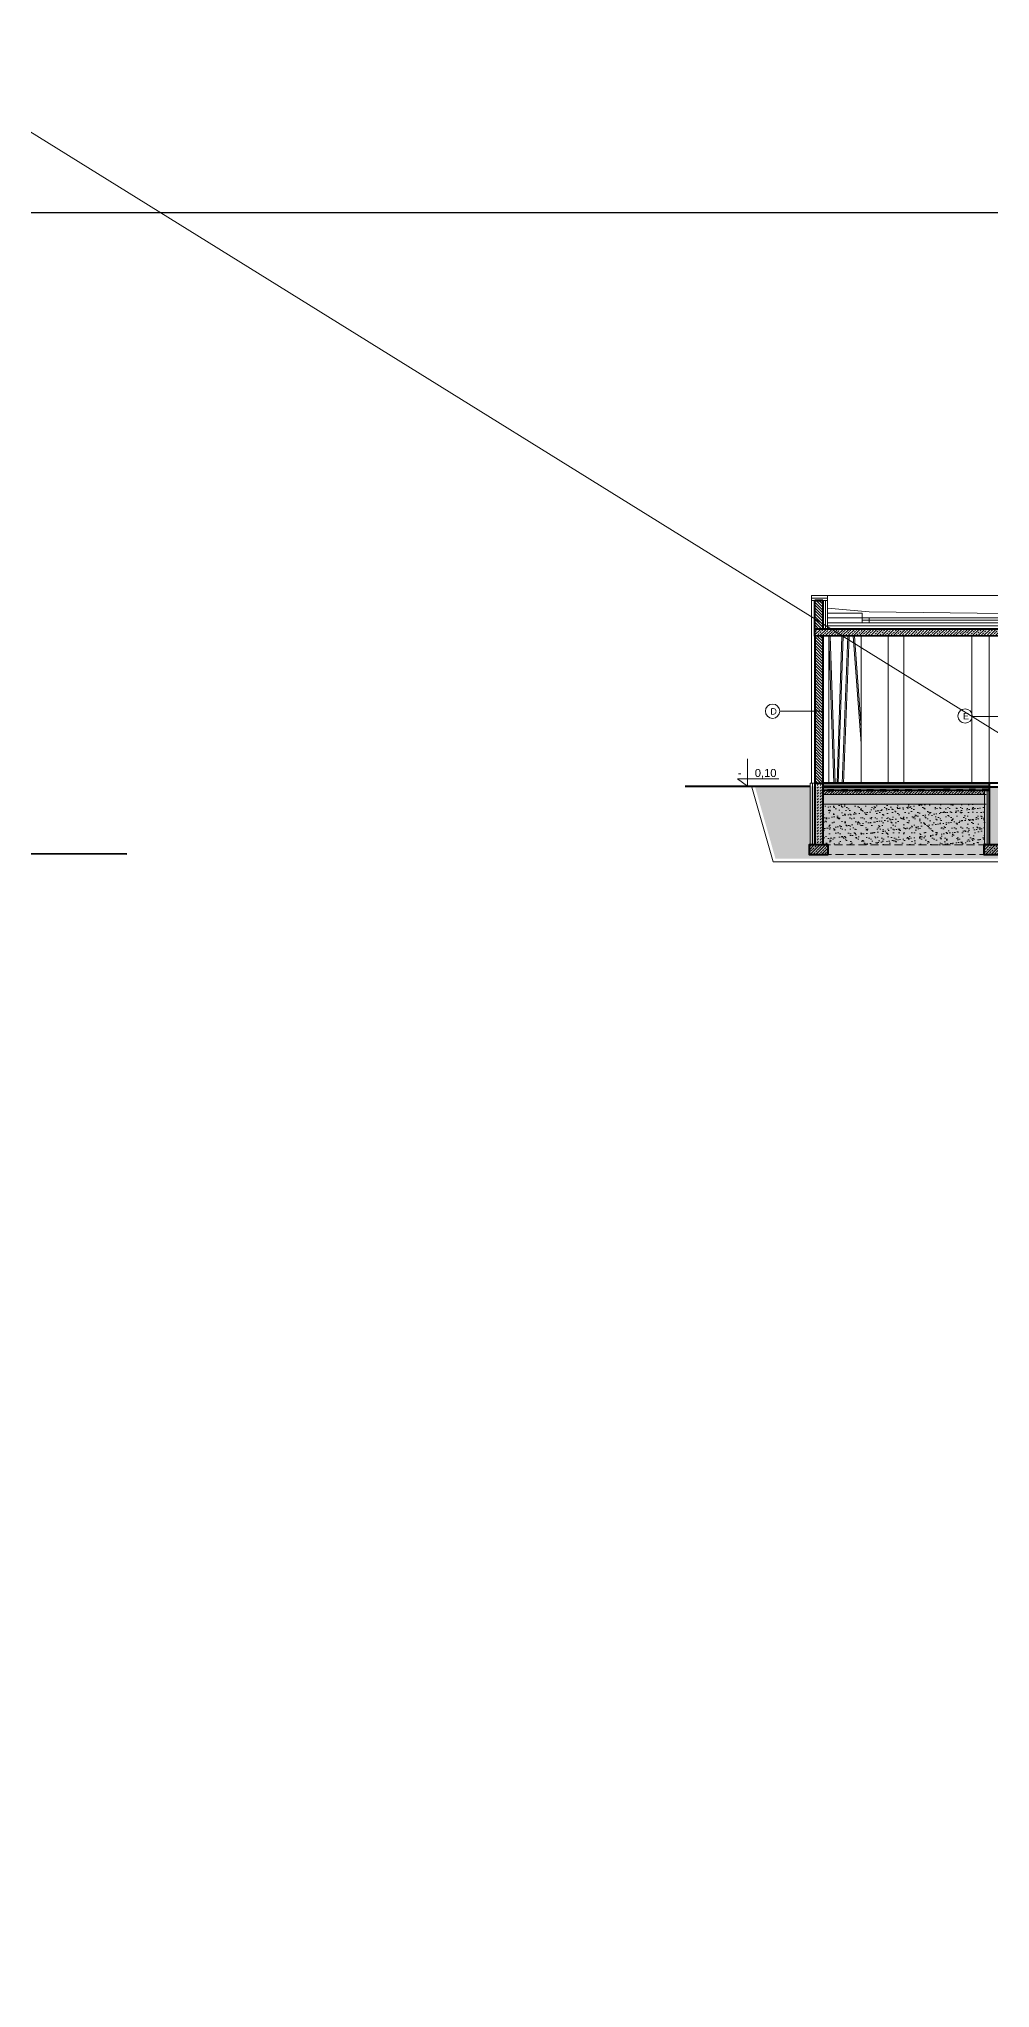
# Model space of a CAD drawing. Header units: millimetres. Extents: x -105266 to 178069, y 491 to 168574.
# Drawn here: x -77270 to -74297, y 28983 to 35073 of the extents above; entities that cross this region are included whole.
import ezdxf

# ---------------------------------------------------------------- set-up
doc = ezdxf.new("R2010")
doc.units = ezdxf.units.MM
doc.linetypes.add('HIDDENX2', pattern=[0.75, 0.5, -0.25])
for name, color, linetype, lineweight in [('A-L-W', 123, 'Continuous', 15), ('A-L-W-nad', 123, 'HIDDENX2', 15), ('A-sc wykończenie', 6, 'Continuous', 18), ('A-SC-MUROWANE', 2, 'Continuous', 40), ('A-wykończenia', 6, 'Continuous', 13), ('AVG', 123, 'Continuous', 15), ('izolacja2', 4, 'BATTING', 9), ('stolarka', 1, 'Continuous', 5), ('ściany murowane', 2, 'Continuous', 40)]:
    doc.layers.add(name, color=color, linetype=linetype, lineweight=lineweight)
doc.styles.get("Standard").update_dxf_attribs({"font": 'arial.ttf'})
doc.linetypes.add('BATTING', pattern='A,0.00254,-2.54,[134,ltypeshp.shx,S=2.54,R=0,X=-2.54,Y=0],-5.08,[134,ltypeshp.shx,S=2.54,R=180,X=2.54,Y=0],-2.54', length=10.16254)
pattern_1 = [(315, (-104310.518, -15240.66), (4.49012806, 4.49012806), [])]
pattern_2 = [(37.5, (-104310.518, -15240.66), (-0.8000156, 24.470662), [0, -19.304, 0, -21.59, 0, -20.6375]), (7.5, (-104310.518, -15240.66), (22.476164, 35.841255), [0, -10.414, 0, -17.399, 0, -6.6675]), (327.5, (-104326.14, -15240.66), (39.5496185, 0.071859), [0, -6.35, 0, -22.86, 0, -29.845]), (317.5, (-104326.14, -15240.66), (38.177823, 11.146466), [0, -3.175, 0, -14.986, 0, -17.145])]
pattern_3 = [(45, (-104310.518, -15240.66), (-8.8388348, 8.8388348), []), (45, (-104301.693, -15240.66), (-8.8388348, 8.8388348), [6, -2.5])]

msp = doc.modelspace()

# ---------------------------------------------------------------- hatches: boundary and pattern name
h = msp.add_hatch()
h.set_pattern_fill('DASH', color=256, scale=0.75, angle=45)
h.set_pattern_definition([(45, (-101177.403, -14276.8026), (2e-16, 3.36759605), [2.38125, -2.38125])])
edge = h.paths.add_edge_path()
edge.add_line((-74299.98, 32745.43), (-74819.71, 32745.44))
edge.add_line((-74819.71, 32745.44), (-74819.77, 32739.42))
edge.add_line((-74299.98, 32739.39), (-74819.77, 32739.42))
edge.add_line((-74299.98, 32739.39), (-74299.98, 32745.42))
at = {"layer": 'AVG', "linetype": 'Continuous', "ltscale": 50}
h = msp.add_hatch(dxfattribs=at)
h.set_pattern_fill('LINE', color=256, scale=2, angle=315)
h.set_pattern_definition(pattern_1)
h.paths.add_polyline_path([(-74844.74, 33229.46), (-74819.68, 33229.46), (-74819.67, 33319.17), (-74844.74, 33319.17)])
h = msp.add_hatch(dxfattribs=at)
h.set_pattern_fill('LINE', color=256, scale=2, angle=315)
h.set_pattern_definition(pattern_1)
edge = h.paths.add_edge_path()
edge.add_line((-74844.74, 33207.46), (-74844.77, 32747.46))
edge.add_line((-74819.68, 33207.46), (-74819.71, 32747.46))
edge.add_line((-74844.75, 33207.46), (-74819.68, 33207.46))
edge.add_line((-74844.77, 32747.46), (-74820.76, 32747.46))
h = msp.add_hatch(dxfattribs=at)
h.set_pattern_fill('JIS_STN_2.5', color=256, scale=5)
h.set_pattern_definition(pattern_3)
h.paths.add_polyline_path([(-73919.58, 33207.41), (-73922.39, 33213.53), (-73923.68, 33229.41), (-74844.74, 33229.46), (-74844.74, 33208.37)])
h = msp.add_hatch(dxfattribs=at)
h.set_pattern_fill('AR-SAND', color=256, scale=0.5)
h.set_pattern_definition(pattern_2)
edge = h.paths.add_edge_path()
edge.add_line((-75032.17, 32738.59), (-74967.58, 32511.75))
edge.add_line((-74967.58, 32511.75), (-74231.39, 32511.75))
edge.add_line((-74231.39, 32511.75), (-73845.06, 32384.4))
edge.add_line((-73845.06, 32384.4), (-72282.93, 32384.31))
edge.add_line((-72282.93, 32384.31), (-71619.48, 32603.02))
edge.add_line((-71619.48, 32603.02), (-70381.93, 32603.16))
edge.add_line((-70381.93, 32603.16), (-70336.86, 32730.07))
edge.add_line((-75032.16, 32738.55), (-74859.78, 32738.55))
edge.add_line((-74859.78, 32738.55), (-74859.78, 32554.87))
edge.add_line((-74859.78, 32554.87), (-74862.54, 32554.87))
edge.add_line((-74862.54, 32554.87), (-74862.54, 32524.83))
edge.add_line((-74862.54, 32524.83), (-74802.54, 32524.84))
edge.add_line((-74229.58, 32524.73), (-74802.54, 32524.84))
edge.add_line((-74229.58, 32524.75), (-73842.3, 32397.18))
edge.add_line((-73842.3, 32397.18), (-73782.3, 32397.18))
edge.add_line((-73782.3, 32397.18), (-73782.3, 32414.4))
edge.add_line((-73782.3, 32414.4), (-73556.49, 32414.39))
edge.add_line((-73556.49, 32414.39), (-73556.49, 32397.18))
edge.add_line((-73556.49, 32397.18), (-73496.49, 32397.19))
edge.add_line((-73496.49, 32397.19), (-73496.49, 32414.65))
edge.add_line((-73496.49, 32414.65), (-73127.52, 32414.65))
edge.add_line((-73127.52, 32414.65), (-73127.52, 32397.19))
edge.add_line((-73127.52, 32397.19), (-73093.98, 32397.19))
edge.add_line((-73093.98, 32397.19), (-73093.98, 32414.65))
edge.add_line((-73093.98, 32414.65), (-72591.21, 32414.67))
edge.add_line((-72591.21, 32414.67), (-72591.21, 32397.15))
edge.add_line((-72591.21, 32397.15), (-72531.21, 32397.15))
edge.add_line((-72531.21, 32397.15), (-72531.21, 32414.63))
edge.add_line((-72531.21, 32414.63), (-72364.55, 32414.63))
edge.add_line((-72364.55, 32414.63), (-72364.55, 32397.06))
edge.add_line((-72364.55, 32397.06), (-72285.74, 32397.06))
edge.add_line((-71621.57, 32616.02), (-72285.74, 32397.07))
edge.add_line((-71621.57, 32616.02), (-71542.76, 32616.02))
edge.add_line((-71542.76, 32616.02), (-71542.75, 32733.97))
edge.add_line((-71542.75, 32733.97), (-70460.98, 32733.91))
edge.add_line((-70460.98, 32733.91), (-70460.99, 32730.06))
edge.add_line((-70460.99, 32730.06), (-70336.86, 32730.07))
h = msp.add_hatch(dxfattribs=at)
h.set_pattern_fill('DASH', color=256, scale=2, angle=45)
h.set_pattern_definition([(45, (-104310.518, -15240.66), (9e-16, 8.9802561), [6.35, -6.35])])
edge = h.paths.add_edge_path()
edge.add_line((-74844.77, 32554.87), (-74819.77, 32554.87))
edge.add_line((-74819.77, 32747.46), (-74819.77, 32554.87))
edge.add_line((-74844.76, 32747.46), (-74844.77, 32554.87))
edge.add_line((-74844.77, 32747.46), (-74820.76, 32747.46))
h = msp.add_hatch(dxfattribs=at)
h.set_pattern_fill('JIS_STN_2.5', color=256, scale=5)
h.set_pattern_definition([(45, (-98496.627, -25121.488), (-8.8388348, 8.8388348), []), (45, (-98487.802, -25121.488), (-8.8388348, 8.8388348), [6, -2.5])])
edge = h.paths.add_edge_path()
edge.add_line((-74314.11, 32712.43), (-74314.1, 32725.43))
edge.add_line((-74314.11, 32712.43), (-74819.77, 32712.43))
edge.add_line((-74314.1, 32725.43), (-74819.77, 32725.23))
edge.add_line((-74819.77, 32712.43), (-74819.77, 32725.23))
h = msp.add_hatch(dxfattribs=at)
h.set_pattern_fill('AR-SAND', color=256, scale=0.2)
h.set_pattern_definition([(37.5, (-98496.666, -25123.66), (-0.3200063, 9.7882647), [0, -7.7216, 0, -8.636, 0, -8.255]), (7.5, (-98496.666, -25123.66), (8.9904657, 14.336502), [0, -4.1656, 0, -6.9596, 0, -2.667]), (327.5, (-98502.914, -25123.66), (15.8198474, 0.0287437), [0, -2.54, 0, -9.144, 0, -11.938]), (317.5, (-98502.914, -25123.66), (15.271129, 4.4585865), [0, -1.27, 0, -5.9944, 0, -6.858])])
edge = h.paths.add_edge_path()
edge.add_line((-74309.24, 32682.42), (-74819.77, 32680.25))
edge.add_line((-74819.77, 32680.25), (-74819.77, 32710.25))
edge.add_line((-74309.23, 32712.42), (-74819.77, 32710.25))
edge.add_line((-74309.23, 32680.25), (-74309.23, 32710.25))
h = msp.add_hatch(dxfattribs=at)
h.set_pattern_fill('AR-SAND', color=256, scale=0.5)
h.set_pattern_definition(pattern_2)
h.paths.add_polyline_path([(-74314.11, 32554.87), (-74819.77, 32554.87), (-74819.77, 32682.43), (-74314.11, 32682.42)])
h = msp.add_hatch(dxfattribs=at)
h.set_pattern_fill('JIS_STN_2.5', color=256, scale=5)
h.set_pattern_definition(pattern_3)
edge = h.paths.add_edge_path()
edge.add_line((-74802.54, 32524.84), (-74802.54, 32554.87))
edge.add_line((-74802.54, 32554.87), (-74862.54, 32554.87))
edge.add_line((-74862.54, 32554.87), (-74862.54, 32524.83))
edge.add_line((-74862.54, 32524.83), (-74802.54, 32524.83))
h = msp.add_hatch(dxfattribs=at)
h.set_pattern_fill('JIS_STN_2.5', color=256, scale=5)
h.set_pattern_definition(pattern_3)
h.paths.add_polyline_path([(-74229.58, 32524.75), (-74229.58, 32554.87), (-74316.55, 32554.87), (-74316.55, 32524.75)])
at = {"layer": 'ściany murowane', "linetype": 'Continuous', "ltscale": 50}
h = msp.add_hatch(dxfattribs=at)
h.set_pattern_fill('LINE', color=5)
h.set_pattern_definition([(0, (-8855262.98788, -5705960.4326), (0, 0.125), [])])
edge = h.paths.add_edge_path()
edge.add_line((-74641.66, 32725.44), (-74641.66, 32727.44))
edge.add_line((-74641.66, 32727.44), (-74621.66, 32727.44))
edge.add_line((-74621.66, 32727.44), (-74621.66, 32725.44))
edge.add_line((-74621.66, 32725.44), (-74819.77, 32725.44))
h = msp.add_hatch(dxfattribs=at)
h.set_pattern_fill('LINE', color=5)
h.set_pattern_definition([(0, (-8855426.27332, -5705960.43501), (0, 0.125), [])])
edge = h.paths.add_edge_path()
edge.add_line((-74804.95, 32725.44), (-74804.95, 32727.44))
edge.add_line((-74804.95, 32727.44), (-74784.95, 32727.44))
edge.add_line((-74784.95, 32727.44), (-74784.95, 32725.44))
edge.add_line((-74784.95, 32725.44), (-74804.95, 32725.44))
h = msp.add_hatch(dxfattribs=at)
h.set_pattern_fill('LINE', color=5)
h.set_pattern_definition([(0, (-8855382.64087, -5705960.43501), (0, 0.125), [])])
edge = h.paths.add_edge_path()
edge.add_line((-74761.31, 32725.44), (-74761.31, 32727.44))
edge.add_line((-74761.31, 32727.44), (-74741.31, 32727.44))
edge.add_line((-74741.31, 32727.44), (-74741.31, 32725.44))
edge.add_line((-74741.31, 32725.44), (-74761.31, 32725.44))
h = msp.add_hatch(dxfattribs=at)
h.set_pattern_fill('LINE', color=5)
h.set_pattern_definition([(0, (-8855342.16532, -5705960.43743), (0, 0.125), [])])
edge = h.paths.add_edge_path()
edge.add_line((-74720.84, 32725.44), (-74720.84, 32727.44))
edge.add_line((-74720.84, 32727.44), (-74700.84, 32727.44))
edge.add_line((-74700.84, 32727.44), (-74700.84, 32725.44))
edge.add_line((-74700.84, 32725.44), (-74720.84, 32725.44))
h = msp.add_hatch(dxfattribs=at)
h.set_pattern_fill('LINE', color=5)
h.set_pattern_definition([(0, (-8855302.97966, -5705960.43501), (0, 0.125), [])])
edge = h.paths.add_edge_path()
edge.add_line((-74681.65, 32725.44), (-74681.65, 32727.44))
edge.add_line((-74681.65, 32727.44), (-74661.65, 32727.44))
edge.add_line((-74661.65, 32727.44), (-74661.65, 32725.44))
edge.add_line((-74661.65, 32725.44), (-74681.65, 32725.44))
h = msp.add_hatch(dxfattribs=at)
h.set_pattern_fill('LINE', color=5)
h.set_pattern_definition([(0, (-8855223.33347, -5705960.14459), (0, 0.125), [])])
edge = h.paths.add_edge_path()
edge.add_line((-74602.01, 32725.73), (-74602.01, 32727.73))
edge.add_line((-74602.01, 32727.73), (-74582.01, 32727.73))
edge.add_line((-74582.01, 32727.73), (-74582.01, 32725.73))
edge.add_line((-74582.01, 32725.73), (-74602.01, 32725.73))
h = msp.add_hatch(dxfattribs=at)
h.set_pattern_fill('LINE', color=5)
h.set_pattern_definition([(0, (-8855183.3331, -5705960.14459), (0, 0.125), [])])
edge = h.paths.add_edge_path()
edge.add_line((-74562.01, 32725.73), (-74562.01, 32727.73))
edge.add_line((-74562.01, 32727.73), (-74542.01, 32727.73))
edge.add_line((-74542.01, 32727.73), (-74542.01, 32725.73))
edge.add_line((-74542.01, 32725.73), (-74562.01, 32725.73))
h = msp.add_hatch(dxfattribs=at)
h.set_pattern_fill('LINE', color=5)
h.set_pattern_definition([(0, (-8855143.33286, -5705960.1516), (0, 0.125), [])])
edge = h.paths.add_edge_path()
edge.add_line((-74522.01, 32725.72), (-74522.01, 32727.72))
edge.add_line((-74522.01, 32727.72), (-74502.01, 32727.72))
edge.add_line((-74502.01, 32727.72), (-74502.01, 32725.72))
edge.add_line((-74502.01, 32725.72), (-74522.01, 32725.72))
h = msp.add_hatch(dxfattribs=at)
h.set_pattern_fill('LINE', color=5)
h.set_pattern_definition([(0, (-8855103.33262, -5705960.1519), (0, 0.125), [])])
edge = h.paths.add_edge_path()
edge.add_line((-74482.01, 32725.72), (-74482.01, 32727.72))
edge.add_line((-74482.01, 32727.72), (-74462.01, 32727.72))
edge.add_line((-74462.01, 32727.72), (-74462.01, 32725.72))
edge.add_line((-74462.01, 32725.72), (-74482.01, 32725.72))
h = msp.add_hatch(dxfattribs=at)
h.set_pattern_fill('LINE', color=5)
h.set_pattern_definition([(0, (-8855063.3325, -5705960.158), (0, 0.125), [])])
edge = h.paths.add_edge_path()
edge.add_line((-74442.01, 32725.72), (-74442.01, 32727.72))
edge.add_line((-74442.01, 32727.72), (-74422.01, 32727.72))
edge.add_line((-74422.01, 32727.72), (-74422.01, 32725.72))
edge.add_line((-74422.01, 32725.72), (-74442.01, 32725.72))
h = msp.add_hatch(dxfattribs=at)
h.set_pattern_fill('LINE', color=5)
h.set_pattern_definition([(0, (-8855023.33225, -5705960.16045), (0, 0.125), [])])
edge = h.paths.add_edge_path()
edge.add_line((-74402.01, 32725.71), (-74402.01, 32727.71))
edge.add_line((-74402.01, 32727.71), (-74382.01, 32727.71))
edge.add_line((-74382.01, 32727.71), (-74382.01, 32725.71))
edge.add_line((-74382.01, 32725.71), (-74402.01, 32725.71))
h = msp.add_hatch(dxfattribs=at)
h.set_pattern_fill('LINE', color=5)
h.set_pattern_definition([(0, (-8854983.33188, -5705960.13757), (0, 0.125), [])])
edge = h.paths.add_edge_path()
edge.add_line((-74362.01, 32725.74), (-74362.01, 32727.74))
edge.add_line((-74362.01, 32727.74), (-74342.01, 32727.74))
edge.add_line((-74342.01, 32727.74), (-74342.01, 32725.74))
edge.add_line((-74342.01, 32725.74), (-74362.01, 32725.74))
h = msp.add_hatch(dxfattribs=at)
h.set_pattern_fill('LINE', color=5)
h.set_pattern_definition([(0, (-8854943.33164, -5705960.14154), (0, 0.125), [])])
edge = h.paths.add_edge_path()
edge.add_line((-74322.01, 32725.73), (-74322.01, 32727.73))
edge.add_line((-74322.01, 32727.73), (-74309.31, 32727.73))
edge.add_line((-74309.31, 32727.73), (-74309.23, 32725.72))
edge.add_line((-74309.23, 32725.72), (-74322.01, 32725.73))
h = msp.add_hatch(dxfattribs=at)
h.set_pattern_fill('LINE', color=5)
h.set_pattern_definition([(0, (-8854943.28576, -5705960.14674), (0, 0.125), [])])
edge = h.paths.add_edge_path()
edge.add_line((-74321.96, 32725.73), (-74321.96, 32727.73))
edge.add_line((-74321.96, 32727.73), (-74301.96, 32727.73))
edge.add_line((-74301.96, 32727.73), (-74301.96, 32725.73))
edge.add_line((-74301.96, 32725.73), (-74321.96, 32725.73))

# ---------------------------------------------------------------- linework, layer by layer
at = {"color": 1}
msp.add_xline((57065.48, 34530.8), (1, 0), dxfattribs=at)
at = {"layer": 'A-L-W'}
for p, q in [((-74804.67, 33334.17), (-74804.68, 33249.46)), ((-74804.68, 33249.46), (-74804.67, 33279.46)), ((-74804.67, 33279.46), (-74697.13, 33279.46)), ((-74697.13, 33279.46), (-74697.13, 33249.46)), ((-74697.13, 33249.46), (-74697.13, 33264.46)), ((-74675.33, 33264.46), (-74675.33, 33249.45)), ((-74844.75, 33207.46), (-74819.68, 33207.46)), ((-74844.77, 32554.87), (-74819.77, 32554.87))]:
    msp.add_line(p, q, dxfattribs=at)
msp.add_lwpolyline([(-74675.33, 33283.66), (-74804.69, 33294.47), (-74804.69, 33294.47)], dxfattribs=at)
at = {"layer": 'A-L-W-nad', "linetype": 'HIDDENX2', "ltscale": 50}
for p, q in [((-74308.39, 32554.87), (-74819.77, 32554.87)), ((-74229.58, 32524.73), (-74802.54, 32524.84))]:
    msp.add_line(p, q, dxfattribs=at)
at = {"layer": 'A-sc wykończenie'}
for p, q in [((-74818.47, 32972.87), (-74954.42, 32972.88)), ((-74352.59, 32956.16), (-74242.88, 32956.16))]:
    msp.add_line(p, q, dxfattribs=at)
at = {"layer": 'A-SC-MUROWANE'}
for p, q in [((-74844.75, 33207.46), (-74844.74, 33319.17)), ((-74819.67, 33319.17), (-74844.74, 33319.17)), ((-74844.74, 33319.17), (-74819.67, 33319.17)), ((-74819.67, 33319.17), (-74819.68, 33229.46)), ((-74844.74, 33207.46), (-74844.77, 32747.46)), ((-73922.58, 33207.41), (-74844.75, 33208.37)), ((-73923.7, 33229.41), (-74844.74, 33229.46)), ((-74819.68, 33207.46), (-74819.71, 32747.46)), ((-75249.82, 32738.55), (-74859.78, 32738.55)), ((-74844.76, 32747.46), (-74844.77, 32554.87)), ((-74844.77, 32747.46), (-74820.76, 32747.46)), ((-74819.77, 32747.46), (-74819.77, 32554.87)), ((-73515.11, 32747.46), (-74819.71, 32747.46)), ((-73515.11, 32735.46), (-74819.71, 32735.46)), ((-74299.98, 32747.43), (-74299.99, 32554.87)), ((-77400.81, 32527.85), (-76995.36, 32527.02))]:
    msp.add_line(p, q, dxfattribs=at)
for points in [[(-74802.54, 32524.84), (-74802.54, 32554.87), (-74862.54, 32554.87), (-74862.54, 32524.83), (-74802.54, 32524.83)], [(-74229.58, 32524.75), (-74229.58, 32554.87), (-74316.55, 32554.87), (-74316.55, 32524.75), (-74229.58, 32524.75)]]:
    msp.add_lwpolyline(points, dxfattribs=at)
at = {"layer": 'A-wykończenia', "ltscale": 10}
msp.add_line((-105265.58, 52142.9), (-30638.15, 5822.84), dxfattribs=at)
at = {"layer": 'AVG', "linetype": 'Continuous', "ltscale": 50}
for p, q in [((-74854.76, 33334.17), (-74854.76, 32747.46)), ((-74800.83, 33207.46), (-74800.86, 32747.46)), ((-74699.68, 33207.45), (-74699.71, 32747.45)), ((-74615.12, 33207.45), (-74615.15, 32747.46)), ((-74566.45, 33207.45), (-74566.48, 32747.46)), ((-74354.33, 33207.43), (-74354.35, 32747.46)), ((-74299.95, 33207.43), (-74299.98, 32747.43)), ((-75054.8, 32824.39), (-75054.8, 32738.55)), ((-75086.88, 32761.96), (-74957.26, 32761.96)), ((-75054.8, 32738.55), (-75086.88, 32761.96)), ((-74859.78, 32747.46), (-74859.77, 32554.87)), ((-74859.78, 32747.46), (-74844.77, 32747.46)), ((-74299.98, 32745.42), (-74819.77, 32745.42)), ((-74299.98, 32739.39), (-74819.77, 32739.42)), ((-74300.87, 32727.48), (-74819.77, 32727.47)), ((-74309.23, 32725.43), (-74819.77, 32725.43)), ((-74299.98, 32725.43), (-74819.77, 32725.43)), ((-74309.23, 32712.42), (-74819.77, 32712.43)), ((-74314.11, 32725.43), (-74314.11, 32554.87)), ((-74309.23, 32682.42), (-74819.77, 32682.43))]:
    msp.add_line(p, q, dxfattribs=at)
at = {"layer": 'AVG'}
for p, q in [((-74804.67, 33334.17), (-74854.76, 33334.17)), ((-74804.67, 33319.17), (-74854.76, 33319.17)), ((-74804.67, 33334.29), (-71619.61, 33334.09)), ((-74804.68, 33229.46), (-74804.67, 33290.46)), ((-74697.13, 33264.46), (-74156.5, 33264.46)), ((-74675.33, 33283.66), (-73637.34, 33269.3)), ((-73923.67, 33249.41), (-74804.68, 33249.46)), ((-74800.83, 33207.46), (-74785.46, 32747.82)), ((-74796.83, 33207.59), (-74781.46, 32747.95)), ((-74775.29, 32747.46), (-74760.35, 33207.46)), ((-74771.3, 32747.33), (-74756.36, 33207.33)), ((-74759.37, 32746.63), (-74741.64, 33207.46)), ((-74755.38, 32746.47), (-74737.65, 33207.3)), ((-74724.56, 33207.16), (-74699.7, 32872.16)), ((-74720.57, 33207.45), (-74699.41, 32922.24))]:
    msp.add_line(p, q, dxfattribs=at)
at = {"layer": 'AVG', "linetype": 'Continuous', "ltscale": 50}
for points in [[(-75041.78, 32735.85), (-74975.13, 32501.75), (-74233, 32501.75), (-73846.66, 32374.4), (-72281.32, 32374.3), (-71617.87, 32593.02), (-70374.87, 32593.16), (-70327.44, 32726.72)], [(-74641.66, 32725.44), (-74641.66, 32727.44), (-74621.66, 32727.44), (-74621.66, 32725.44), (-74819.77, 32725.44)], [(-74804.95, 32725.44), (-74804.95, 32727.44), (-74784.95, 32727.44), (-74784.95, 32725.44), (-74804.95, 32725.44)], [(-74761.31, 32725.44), (-74761.31, 32727.44), (-74741.31, 32727.44), (-74741.31, 32725.44), (-74761.31, 32725.44)], [(-74720.84, 32725.44), (-74720.84, 32727.44), (-74700.84, 32727.44), (-74700.84, 32725.44), (-74720.84, 32725.44)], [(-74681.65, 32725.44), (-74681.65, 32727.44), (-74661.65, 32727.44), (-74661.65, 32725.44), (-74681.65, 32725.44)], [(-74602.01, 32725.73), (-74602.01, 32727.73), (-74582.01, 32727.73), (-74582.01, 32725.73), (-74602.01, 32725.73)], [(-74562.01, 32725.72), (-74562.01, 32727.72), (-74542.01, 32727.72), (-74542.01, 32725.72), (-74562.01, 32725.72)], [(-74522.01, 32725.72), (-74522.01, 32727.72), (-74502.01, 32727.72), (-74502.01, 32725.72), (-74522.01, 32725.72)], [(-74482.01, 32725.73), (-74482.01, 32727.73), (-74462.01, 32727.73), (-74462.01, 32725.73), (-74482.01, 32725.73)], [(-74462.01, 32725.72), (-74462.01, 32727.72), (-74442.01, 32727.72), (-74442.01, 32725.72), (-74462.01, 32725.72)], [(-74442.01, 32725.73), (-74442.01, 32727.73), (-74422.01, 32727.73), (-74422.01, 32725.73), (-74442.01, 32725.73)], [(-74402.01, 32725.73), (-74402.01, 32727.73), (-74382.01, 32727.73), (-74382.01, 32725.73), (-74402.01, 32725.73)], [(-74362.01, 32725.73), (-74362.01, 32727.73), (-74342.01, 32727.73), (-74342.01, 32725.73), (-74362.01, 32725.73)]]:
    msp.add_lwpolyline(points, dxfattribs=at)
at = {"layer": 'AVG'}
msp.add_lwpolyline([(-75032.16, 32738.55), (-74859.78, 32738.55), (-74859.78, 32554.87), (-74862.54, 32554.87), (-74862.54, 32524.83), (-74802.54, 32524.84)], dxfattribs=at)
at = {"layer": 'izolacja2', "ltscale": 0.75}
for p, q in [((-74854.76, 33326.38), (-74804.67, 33326.38)), ((-74811.82, 33319.17), (-74811.83, 33229.46)), ((-74697.13, 33256.96), (-74156.5, 33256.95)), ((-74852.27, 32747.46), (-74852.27, 32554.87))]:
    msp.add_line(p, q, dxfattribs=at)
at = {"layer": 'izolacja2', "ltscale": 1.3}
msp.add_line((-74804.68, 33264.46), (-74697.13, 33264.45), dxfattribs=at)
at = {"layer": 'izolacja2'}
msp.add_line((-74804.68, 33240.02), (-73923.67, 33239.97), dxfattribs=at)
at = {"layer": 'izolacja2', "linetype": 'BATTING', "ltscale": 0.58}
msp.add_line((-74819.77, 32733.61), (-74299.98, 32733.66), dxfattribs=at)
at = {"layer": 'izolacja2', "ltscale": 0.7}
msp.add_line((-74306.25, 32725.43), (-74306.25, 32554.87), dxfattribs=at)
at = {"layer": 'stolarka', "linetype": 'Continuous', "ltscale": 50}
for centre in [(-74976.85, 32972.88), (-74374.96, 32957.73)]:
    msp.add_circle(centre, 22.42, dxfattribs=at)

# ---------------------------------------------------------------- texts
at = {"layer": 'AVG', "linetype": 'Continuous', "ltscale": 50, "insert": (-75085.76, 32792.3), "char_height": 25, "attachment_point": 1}
msp.add_mtext_dynamic_manual_height_columns('- ', width=41.7174, gutter_width=12.5, heights=[0], dxfattribs=at)
at = {"layer": 'AVG', "linetype": 'Continuous', "ltscale": 50, "insert": (-75032.38, 32792.26), "char_height": 25, "width": 52.5, "attachment_point": 1}
msp.add_mtext('0,10', dxfattribs=at)
at = {"layer": 'stolarka', "linetype": 'Continuous', "ltscale": 50, "char_height": 20, "attachment_point": 1, "rotation": 0.488802}
for s, insert in [('D', (-74983.65, 32982.24)), ('E', (-74381.77, 32967.09))]:
    msp.add_mtext_dynamic_manual_height_columns(s, width=21.2468, gutter_width=12.5, heights=[0], dxfattribs=dict(at, insert=insert))

doc.saveas('drawing.dxf')
